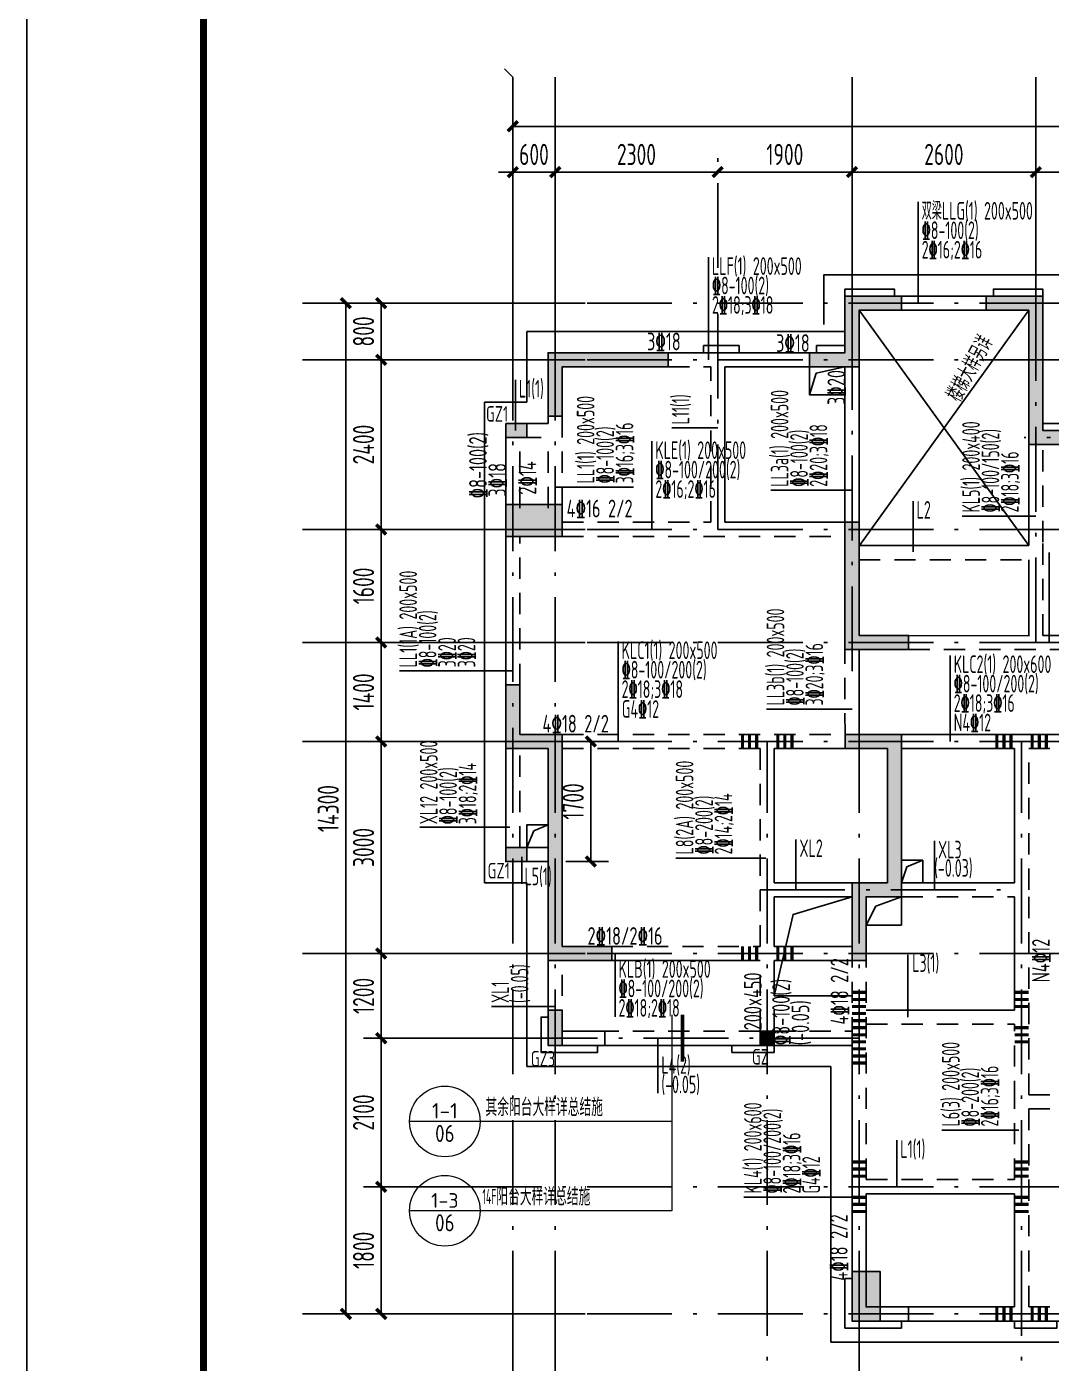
# Model space of a CAD drawing. Extents: x 580289 to 1106878, y -144605 to 78052.
# Drawn here: x 935416 to 949914, y -52942 to -34033 of the extents above; entities that cross this region are included whole.
import ezdxf
from ezdxf.enums import TextEntityAlignment as Align

# ---------------------------------------------------------------- set-up
doc = ezdxf.new("R2010")
doc.units = 0
doc.header["$LTSCALE"] = 100
doc.linetypes.add('2', pattern=[18.5, 12, -3, 0.5, -3])
doc.linetypes.add('3', pattern=[5, 3, -2])
doc.layers.get('0').update_dxf_attribs({"linetype": 'CONTINUOUS'})
doc.layers.get('Defpoints').update_dxf_attribs({"linetype": 'CONTINUOUS'})
for name, color, linetype in [('AXIS', 3, 'CONTINUOUS'), ('COLU', 7, 'CONTINUOUS'), ('DIM', 3, 'CONTINUOUS'), ('HATCH', 254, 'CONTINUOUS'), ('jiangcha', 5, 'CONTINUOUS'), ('k开洞', 255, 'CONTINUOUS'), ('T图框', 7, 'CONTINUOUS'), ('xj', 6, 'CONTINUOUS'), ('图框', 254, 'CONTINUOUS'), ('垂直标注', 2, 'CONTINUOUS'), ('构造柱', 7, 'CONTINUOUS'), ('梁', 4, 'CONTINUOUS'), ('梁原位标注', 7, 'CONTINUOUS'), ('梁虚线', 134, '3'), ('次梁箍筋', 1, 'CONTINUOUS'), ('水平标注', 2, 'CONTINUOUS'), ('洞口边线', 7, 'CONTINUOUS'), ('管道井', 3, 'CONTINUOUS'), ('网格', 253, '2'), ('零厚板', 7, 'CONTINUOUS')]:
    doc.layers.add(name, color=color, linetype=linetype)
doc.layers.add('DIM_IDEN', color=1, linetype='CONTINUOUS', lineweight=18)
doc.styles.add('_TCH_LABEL', font='tssdeng.shx', dxfattribs={"width": 0.7, "bigfont": 'tssdchn.shx'})
doc.styles.get("Standard").update_dxf_attribs({"font": 'tssdeng.shx', "width": 0.7, "bigfont": 'tssdchn.shx'})
doc.styles.add('TSSD_Dimension', font='Tssdeng.shx', dxfattribs={"width": 0.7, "bigfont": 'tssdchn.shx'})
doc.dimstyles.new('TSSD_100_100$0', dxfattribs={"dimtxt": 300, "dimasz": 100, "dimexe": 250, "dimexo": 250, "dimgap": 100, "dimtad": 1, "dimdec": 0, "dimzin": 0, "dimdsep": 46, "dimtxsty": 'TSSD_Dimension', "dimblk": '_TSDBK', "dimblk1": '_TSDBK', "dimblk2": '_TSDBK', "dimsah": 1, "dimcen": 0, "dimclrt": 7, "dimadec": 0, "dimazin": 0, "dimtfac": 1, "dimtdec": 0, "dimtix": 1, "dimtmove": 2, "dimatfit": 3, "dimldrblk": '_TSDBK', "dimfxl": 1, "dimtolj": 1, "dimtzin": 0, "dimarcsym": 0})

# ---------------------------------------------------------------- blocks, each defined once
blk = doc.blocks.new('A$C72C84CBD')
at = {"layer": '图框', "color": 0}
for points in [[(0, 0), (0, 59400), (84100, 59400), (84100, 0)], [(0, 0), (84100, 0), (84100, 59400), (0, 59400)]]:
    blk.add_lwpolyline(points, close=True, dxfattribs=at)
at = {"layer": '图框', "color": 0, "const_width": 100}
blk.add_lwpolyline([(2500, 1000), (83100, 1000), (83100, 58400), (2500, 58400)], close=True, dxfattribs=at)
blk = doc.blocks.new('图框')
at = {"layer": 'T图框', "color": 4}
blk.add_blockref('A$C72C84CBD', (602717, 102744), dxfattribs=at)
blk = doc.blocks.new('_TSDBK')
blk.add_line((-1, 0), (0, 0))
at = {"const_width": 0.5}
blk.add_lwpolyline([(-0.7, -0.7), (0.7, 0.7)], dxfattribs=at)
blk = doc.blocks.new('*D1918')
at = {"layer": 'Defpoints', "color": 0}
for p in [(-24700, 8155), (-24100, 8155), (-24100, 8155)]:
    blk.add_point(p, dxfattribs=at)
at = {"layer": 'DIM', "color": 0, "lineweight": -2}
for p, q in [((-24800, 8155), (-24900, 8155)), ((-24700, 8155), (-24100, 8155)), ((-24000, 8155), (-23900, 8155))]:
    blk.add_line(p, q, dxfattribs=at)
at = {"layer": 'DIM', "color": 0, "lineweight": -2, "xscale": 100, "yscale": 100, "zscale": 100}
blk.add_blockref('_TSDBK', (-24700, 8155), dxfattribs=at)
at = {"layer": 'DIM', "color": 0, "lineweight": -2, "xscale": 100, "yscale": 100, "zscale": 100, "rotation": 180}
blk.add_blockref('_TSDBK', (-24100, 8155), dxfattribs=at)
at = {"layer": 'DIM', "color": 7, "insert": (-24400, 8405), "char_height": 300, "attachment_point": 5, "style": 'TSSD_Dimension'}
blk.add_mtext('\\A1;600', dxfattribs=at)
blk = doc.blocks.new('*D1919')
at = {"layer": 'Defpoints', "color": 0}
for p in [(-24100, 8155), (-21800, 8155), (-21800, 8155)]:
    blk.add_point(p, dxfattribs=at)
at = {"layer": 'DIM', "color": 0, "lineweight": -2}
for p, q in [((-21800, 8405), (-21800, 8405)), ((-24000, 8155), (-21900, 8155))]:
    blk.add_line(p, q, dxfattribs=at)
at = {"layer": 'DIM', "color": 0, "lineweight": -2, "xscale": 100, "yscale": 100, "zscale": 100, "rotation": 180}
blk.add_blockref('_TSDBK', (-24100, 8155), dxfattribs=at)
at = {"layer": 'DIM', "color": 0, "lineweight": -2, "xscale": 100, "yscale": 100, "zscale": 100}
blk.add_blockref('_TSDBK', (-21800, 8155), dxfattribs=at)
at = {"layer": 'DIM', "color": 7, "insert": (-22950, 8405), "char_height": 300, "attachment_point": 5, "style": 'TSSD_Dimension'}
blk.add_mtext('\\A1;2300', dxfattribs=at)
blk = doc.blocks.new('*D1920')
at = {"layer": 'Defpoints', "color": 0}
for p in [(-21800, 8155), (-19900, 8155), (-19900, 8155)]:
    blk.add_point(p, dxfattribs=at)
at = {"layer": 'DIM', "color": 0, "lineweight": -2}
for p, q in [((-21700, 8155), (-20000, 8155)), ((-19900, 7905), (-19900, 7905))]:
    blk.add_line(p, q, dxfattribs=at)
at = {"layer": 'DIM', "color": 0, "lineweight": -2, "xscale": 100, "yscale": 100, "zscale": 100, "rotation": 180}
blk.add_blockref('_TSDBK', (-21800, 8155), dxfattribs=at)
at = {"layer": 'DIM', "color": 0, "lineweight": -2, "xscale": 100, "yscale": 100, "zscale": 100}
blk.add_blockref('_TSDBK', (-19900, 8155), dxfattribs=at)
at = {"layer": 'DIM', "color": 7, "insert": (-20850, 8405), "char_height": 300, "attachment_point": 5, "style": 'TSSD_Dimension'}
blk.add_mtext('\\A1;1900', dxfattribs=at)
blk = doc.blocks.new('*D1921')
at = {"layer": 'Defpoints', "color": 0}
for p in [(-19900, 8155), (-17300, 8155), (-17300, 8155)]:
    blk.add_point(p, dxfattribs=at)
at = {"layer": 'DIM', "color": 0, "lineweight": -2}
for p, q in [((-19800, 8155), (-17400, 8155)), ((-19900, 7905), (-19900, 7905)), ((-17300, 7905), (-17300, 7905))]:
    blk.add_line(p, q, dxfattribs=at)
at = {"layer": 'DIM', "color": 0, "lineweight": -2, "xscale": 100, "yscale": 100, "zscale": 100, "rotation": 180}
blk.add_blockref('_TSDBK', (-19900, 8155), dxfattribs=at)
at = {"layer": 'DIM', "color": 0, "lineweight": -2, "xscale": 100, "yscale": 100, "zscale": 100}
blk.add_blockref('_TSDBK', (-17300, 8155), dxfattribs=at)
at = {"layer": 'DIM', "color": 7, "insert": (-18600, 8405), "char_height": 300, "attachment_point": 5, "style": 'TSSD_Dimension'}
blk.add_mtext('\\A1;2600', dxfattribs=at)
blk = doc.blocks.new('*D1922')
at = {"layer": 'Defpoints', "color": 0}
for p in [(-17300, 8155), (-14500, 8155), (-14500, 8155)]:
    blk.add_point(p, dxfattribs=at)
at = {"layer": 'DIM', "color": 0, "lineweight": -2}
for p, q in [((-17200, 8155), (-14600, 8155)), ((-17300, 7905), (-17300, 7905)), ((-14500, 7905), (-14500, 7905))]:
    blk.add_line(p, q, dxfattribs=at)
at = {"layer": 'DIM', "color": 0, "lineweight": -2, "xscale": 100, "yscale": 100, "zscale": 100, "rotation": 180}
blk.add_blockref('_TSDBK', (-17300, 8155), dxfattribs=at)
at = {"layer": 'DIM', "color": 0, "lineweight": -2, "xscale": 100, "yscale": 100, "zscale": 100}
blk.add_blockref('_TSDBK', (-14500, 8155), dxfattribs=at)
at = {"layer": 'DIM', "color": 7, "insert": (-15900, 8405), "char_height": 300, "attachment_point": 5, "style": 'TSSD_Dimension'}
blk.add_mtext('\\A1;2800', dxfattribs=at)
blk = doc.blocks.new('*D1939')
at = {"layer": 'Defpoints', "color": 0}
for p in [(-24700, 8802), (24500, 8802), (24500, 8802)]:
    blk.add_point(p, dxfattribs=at)
at = {"layer": 'DIM', "color": 0, "lineweight": -2}
for p, q in [((-24600, 8802), (24400, 8802)), ((-24700, 8552), (-24700, 8552))]:
    blk.add_line(p, q, dxfattribs=at)
at = {"layer": 'DIM', "color": 0, "lineweight": -2, "xscale": 100, "yscale": 100, "zscale": 100, "rotation": 180}
blk.add_blockref('_TSDBK', (-24700, 8802), dxfattribs=at)
at = {"layer": 'DIM', "color": 0, "lineweight": -2, "xscale": 100, "yscale": 100, "zscale": 100}
blk.add_blockref('_TSDBK', (24500, 8802), dxfattribs=at)
at = {"layer": 'DIM', "color": 7, "insert": (-100, 9052), "char_height": 300, "attachment_point": 5, "style": 'TSSD_Dimension'}
blk.add_mtext('\\A1;49200', dxfattribs=at)
blk = doc.blocks.new('*D1940')
at = {"layer": 'Defpoints', "color": 0}
for p in [(-26562, 6300), (-26562, 5500), (-26562, 5500)]:
    blk.add_point(p, dxfattribs=at)
at = {"layer": 'DIM', "color": 0, "lineweight": -2}
blk.add_line((-26562, 6200), (-26562, 5600), dxfattribs=at)
at = {"layer": 'DIM', "color": 0, "lineweight": -2, "xscale": 100, "yscale": 100, "zscale": 100}
for p, rotation in [((-26562, 6300), 90), ((-26562, 5500), 270)]:
    blk.add_blockref('_TSDBK', p, dxfattribs=dict(at, rotation=rotation))
at = {"layer": 'DIM', "color": 7, "insert": (-26812, 5900), "char_height": 300, "attachment_point": 5, "rotation": 90, "style": 'TSSD_Dimension'}
blk.add_mtext('\\A1;800', dxfattribs=at)
blk = doc.blocks.new('*D1941')
at = {"layer": 'Defpoints', "color": 0}
for p in [(-26562, 5500), (-26562, 3100), (-26562, 3100)]:
    blk.add_point(p, dxfattribs=at)
at = {"layer": 'DIM', "color": 0, "lineweight": -2}
for p, q in [((-26562, 5400), (-26562, 3200)), ((-26312, 3100), (-26312, 3100))]:
    blk.add_line(p, q, dxfattribs=at)
at = {"layer": 'DIM', "color": 0, "lineweight": -2, "xscale": 100, "yscale": 100, "zscale": 100}
for p, rotation in [((-26562, 5500), 90), ((-26562, 3100), 270)]:
    blk.add_blockref('_TSDBK', p, dxfattribs=dict(at, rotation=rotation))
at = {"layer": 'DIM', "color": 7, "insert": (-26812, 4300), "char_height": 300, "attachment_point": 5, "rotation": 90, "style": 'TSSD_Dimension'}
blk.add_mtext('\\A1;2400', dxfattribs=at)
blk = doc.blocks.new('*D1942')
at = {"layer": 'Defpoints', "color": 0}
for p in [(-26562, 3100), (-26562, 1500), (-26562, 1500)]:
    blk.add_point(p, dxfattribs=at)
at = {"layer": 'DIM', "color": 0, "lineweight": -2}
for p, q in [((-26312, 3100), (-26312, 3100)), ((-26562, 3000), (-26562, 1600)), ((-26312, 1500), (-26312, 1500))]:
    blk.add_line(p, q, dxfattribs=at)
at = {"layer": 'DIM', "color": 0, "lineweight": -2, "xscale": 100, "yscale": 100, "zscale": 100}
for p, rotation in [((-26562, 3100), 90), ((-26562, 1500), 270)]:
    blk.add_blockref('_TSDBK', p, dxfattribs=dict(at, rotation=rotation))
at = {"layer": 'DIM', "color": 7, "insert": (-26812, 2300), "char_height": 300, "attachment_point": 5, "rotation": 90, "style": 'TSSD_Dimension'}
blk.add_mtext('\\A1;1600', dxfattribs=at)
blk = doc.blocks.new('*D1943')
at = {"layer": 'Defpoints', "color": 0}
for p in [(-26562, 1500), (-26562, 100), (-26562, 100)]:
    blk.add_point(p, dxfattribs=at)
at = {"layer": 'DIM', "color": 0, "lineweight": -2}
for p, q in [((-26562, 1400), (-26562, 200)), ((-26312, 1500), (-26312, 1500)), ((-26312, 100), (-26312, 100))]:
    blk.add_line(p, q, dxfattribs=at)
at = {"layer": 'DIM', "color": 0, "lineweight": -2, "xscale": 100, "yscale": 100, "zscale": 100}
for p, rotation in [((-26562, 1500), 90), ((-26562, 100), 270)]:
    blk.add_blockref('_TSDBK', p, dxfattribs=dict(at, rotation=rotation))
at = {"layer": 'DIM', "color": 7, "insert": (-26812, 800), "char_height": 300, "attachment_point": 5, "rotation": 90, "style": 'TSSD_Dimension'}
blk.add_mtext('\\A1;1400', dxfattribs=at)
blk = doc.blocks.new('*D1944')
at = {"layer": 'Defpoints', "color": 0}
for p in [(-26562, 100), (-26562, -2900), (-26562, -2900)]:
    blk.add_point(p, dxfattribs=at)
at = {"layer": 'DIM', "color": 0, "lineweight": -2}
for p, q in [((-26562, 0), (-26562, -2800)), ((-26312, 100), (-26312, 100)), ((-26312, -2900), (-26312, -2900))]:
    blk.add_line(p, q, dxfattribs=at)
at = {"layer": 'DIM', "color": 0, "lineweight": -2, "xscale": 100, "yscale": 100, "zscale": 100}
for p, rotation in [((-26562, 100), 90), ((-26562, -2900), 270)]:
    blk.add_blockref('_TSDBK', p, dxfattribs=dict(at, rotation=rotation))
at = {"layer": 'DIM', "color": 7, "insert": (-26812, -1400), "char_height": 300, "attachment_point": 5, "rotation": 90, "style": 'TSSD_Dimension'}
blk.add_mtext('\\A1;3000', dxfattribs=at)
blk = doc.blocks.new('*D1945')
at = {"layer": 'Defpoints', "color": 0}
for p in [(-25498, -6200), (-26562, -8000), (-25498, -8000)]:
    blk.add_point(p, dxfattribs=at)
at = {"layer": 'DIM', "color": 0, "lineweight": -2}
for p, q in [((-25748, -6200), (-26812, -6200)), ((-26562, -6300), (-26562, -7900)), ((-25748, -8000), (-26812, -8000))]:
    blk.add_line(p, q, dxfattribs=at)
at = {"layer": 'DIM', "color": 0, "lineweight": -2, "xscale": 100, "yscale": 100, "zscale": 100}
for p, rotation in [((-26562, -6200), 90), ((-26562, -8000), 270)]:
    blk.add_blockref('_TSDBK', p, dxfattribs=dict(at, rotation=rotation))
at = {"layer": 'DIM', "color": 7, "insert": (-26812, -7100), "char_height": 300, "attachment_point": 5, "rotation": 90, "style": 'TSSD_Dimension'}
blk.add_mtext('\\A1;1800', dxfattribs=at)
blk = doc.blocks.new('*D1946')
at = {"layer": 'Defpoints', "color": 0}
for p in [(-27062, 6300), (-27062, -8000), (-27062, -8000)]:
    blk.add_point(p, dxfattribs=at)
at = {"layer": 'DIM', "color": 0, "lineweight": -2}
for p, q in [((-27312, 6300), (-27312, 6300)), ((-27062, 6200), (-27062, -7900))]:
    blk.add_line(p, q, dxfattribs=at)
at = {"layer": 'DIM', "color": 0, "lineweight": -2, "xscale": 100, "yscale": 100, "zscale": 100}
for p, rotation in [((-27062, 6300), 90), ((-27062, -8000), 270)]:
    blk.add_blockref('_TSDBK', p, dxfattribs=dict(at, rotation=rotation))
at = {"layer": 'DIM', "color": 7, "insert": (-27312, -850), "char_height": 300, "attachment_point": 5, "rotation": 90, "style": 'TSSD_Dimension'}
blk.add_mtext('\\A1;14300', dxfattribs=at)
blk = doc.blocks.new('*D1979')
at = {"layer": 'Defpoints', "color": 0}
for p in [(-24200, -2900), (-26562, -4100), (-24200, -4100)]:
    blk.add_point(p, dxfattribs=at)
at = {"layer": 'DIM', "color": 0, "lineweight": -2}
for p, q in [((-24450, -2900), (-26812, -2900)), ((-26562, -3000), (-26562, -4000)), ((-24450, -4100), (-26812, -4100))]:
    blk.add_line(p, q, dxfattribs=at)
at = {"layer": 'DIM', "color": 0, "lineweight": -2, "xscale": 100, "yscale": 100, "zscale": 100}
for p, rotation in [((-26562, -2900), 90), ((-26562, -4100), 270)]:
    blk.add_blockref('_TSDBK', p, dxfattribs=dict(at, rotation=rotation))
at = {"layer": 'DIM', "color": 7, "insert": (-26812, -3500), "char_height": 300, "attachment_point": 5, "rotation": 90, "style": 'TSSD_Dimension'}
blk.add_mtext('\\A1;1200', dxfattribs=at)
blk = doc.blocks.new('*D1980')
at = {"layer": 'Defpoints', "color": 0}
for p in [(-24200, -4100), (-26562, -6200), (-24100, -6200)]:
    blk.add_point(p, dxfattribs=at)
at = {"layer": 'DIM', "color": 0, "lineweight": -2}
for p, q in [((-24450, -4100), (-26812, -4100)), ((-26562, -4200), (-26562, -6100)), ((-24350, -6200), (-26812, -6200))]:
    blk.add_line(p, q, dxfattribs=at)
at = {"layer": 'DIM', "color": 0, "lineweight": -2, "xscale": 100, "yscale": 100, "zscale": 100}
for p, rotation in [((-26562, -4100), 90), ((-26562, -6200), 270)]:
    blk.add_blockref('_TSDBK', p, dxfattribs=dict(at, rotation=rotation))
at = {"layer": 'DIM', "color": 7, "insert": (-26812, -5150), "char_height": 300, "attachment_point": 5, "rotation": 90, "style": 'TSSD_Dimension'}
blk.add_mtext('\\A1;2100', dxfattribs=at)
blk = doc.blocks.new('*D1084')
at = {"layer": 'Defpoints', "color": 0}
for p in [(942760, -44144), (943399, -44144), (942794, -45843)]:
    blk.add_point(p, dxfattribs=at)
at = {"layer": 'DIM', "color": 0, "lineweight": -2}
for p, q in [((943010, -44144), (943649, -44144)), ((943399, -45743), (943399, -44244)), ((943044, -45843), (943649, -45843))]:
    blk.add_line(p, q, dxfattribs=at)
at = {"layer": 'DIM', "color": 0, "lineweight": -2, "xscale": 100, "yscale": 100, "zscale": 100}
for p, rotation in [((943399, -44144), 90), ((943399, -45843), 270)]:
    blk.add_blockref('_TSDBK', p, dxfattribs=dict(at, rotation=rotation))
at = {"layer": 'DIM', "color": 7, "insert": (943149, -44993), "char_height": 300, "attachment_point": 5, "rotation": 90, "style": 'TSSD_Dimension'}
blk.add_mtext('\\A1;1700', dxfattribs=at)
blk = doc.blocks.new('biaozhun')
at = {"layer": 'HATCH'}
h = blk.add_hatch(color=256, dxfattribs=at)
h.paths.add_polyline_path([(-19500, -8100), (-19500, -7400), (-19900, -7400), (-19900, -8100)])
h.paths.add_polyline_path([(-24000, 3000), (-24000, 3450), (-24800, 3450), (-24800, 3000)])
h.paths.add_polyline_path([(-20500, 5400), (-20500, 5600), (-20000, 5600), (-20000, 6400), (-19200, 6400), (-19200, 6200), (-19800, 6200), (-19800, 5400)])
h.paths.add_polyline_path([(-24000, 4700), (-24200, 4700), (-24200, 5600), (-22500, 5600), (-22500, 5400), (-24000, 5400)])
h.paths.add_polyline_path([(-19700, -3000), (-19900, -3000), (-19900, -1900), (-19400, -1900), (-19400, 0), (-19999.3, 0), (-19999.3, 200), (-19200, 200), (-19200, -2100), (-19700, -2100)])
h.paths.add_polyline_path([(-24200, -3000), (-24200, 0), (-24800, 0), (-24800, 900), (-24600, 900), (-24600, 200), (-24000, 200), (-24000, -2800), (-23300, -2800), (-23300, -3000)])
h.paths.add_polyline_path([(-20000, 3200), (-19800, 3200), (-19800, 1600), (-19100, 1600), (-19100, 1400), (-20000, 1400)])
edge = h.paths.add_edge_path()
edge.add_line((-18000, 6200), (-18000, 6400))
edge.add_line((-18000, 6400), (-17200, 6400))
edge.add_line((-18000, 6200), (-17400, 6200))
h = blk.add_hatch(color=256, dxfattribs=at)
h.paths.add_polyline_path([(19300, -8100), (19300, -7400), (19700, -7400), (19700, -8100)])
h.paths.add_polyline_path([(23800, 3000), (23800, 3450), (24600, 3450), (24600, 3000)])
h.paths.add_polyline_path([(-1550, 200), (-1550, 0), (-1450, 0), (-200, 0), (-200, -2300), (0, -2300), (0, 0), (1350, 0), (1350, 200)])
h.paths.add_polyline_path([(20300, 5400), (20300, 5600), (19800, 5600), (19800, 6400), (19000, 6400), (19000, 6200), (19600, 6200), (19600, 5400)])
h.paths.add_polyline_path([(23800, 4700), (24000, 4700), (24000, 5600), (22300, 5600), (22300, 5400), (23800, 5400)])
h.paths.add_polyline_path([(19500, -3000), (19700, -3000), (19700, -1900), (19200, -1900), (19200, 0), (19799.3, 0), (19799.3, 200), (19000, 200), (19000, -2100), (19500, -2100)])
h.paths.add_polyline_path([(24000, -3000), (24000, 0), (24600, 0), (24600, 900), (24400, 900), (24400, 200), (23800, 200), (23800, -2800), (23100, -2800), (23100, -3000)])
h.paths.add_polyline_path([(19800, 3200), (19600, 3200), (19600, 1600), (18900, 1600), (18900, 1400), (19800, 1400)])
h.paths.add_polyline_path([(14200, -2300), (14400, -2300), (14400, 0), (14900, 0), (14900, 200), (14200, 200), (13700, 200), (13700, 0), (14200, 0)])
h.paths.add_polyline_path([(17800, 6200), (17800, 6400), (17000, 6400), (17000, 4500), (16600, 4500), (16600, 4300), (17200, 4300), (17200, 6200)])
h.paths.add_polyline_path([(14400, 1600), (14400, 4300), (15300, 4300), (15300, 4500), (14200, 4500), (14200, 1400), (15300, 1400), (15300, 1600)])
h.paths.add_polyline_path([(10000, -8100), (10000, -7900), (9600, -7900), (9600, -4900), (9400, -4900), (9400, -7900), (9000, -7900), (9000, -8100), (9600, -8100)])
h.paths.add_polyline_path([(10100, 0), (10100, 200), (9400, 200), (8900, 200), (8900, 0), (9400, 0), (9400, -2300), (9600, -2300), (9600, 0)])
h.paths.add_polyline_path([(4600, -2300), (4800, -2300), (4800, 0), (5300, 0), (5300, 200), (4600, 200), (4100, 200), (4100, 0), (4600, 0)])
h.paths.add_polyline_path([(1250, 200), (-200, 200), (-1450, 200), (0, 200)], flags=0)
h.paths.add_polyline_path([(-200, -2300), (0, -2300)], flags=17)
h.paths.add_polyline_path([(-1450, 0), (-200, 0)], flags=0)
h.paths.add_polyline_path([(-200, -2300), (-200, 0)], flags=17)
h.paths.add_polyline_path([(0, -2300), (0, 0)], flags=17)
h.paths.add_polyline_path([(1250, 0), (0, 0)], flags=0)
h.paths.add_polyline_path([(-4800, -2300), (-5000, -2300), (-5000, 0), (-5500, 0), (-5500, 200), (-4800, 200), (-4300, 200), (-4300, 0), (-4800, 0)])
h.paths.add_polyline_path([(-14400, -2300), (-14600, -2300), (-14600, 0), (-15100, 0), (-15100, 200), (-14400, 200), (-13900, 200), (-13900, 0), (-14400, 0)])
h.paths.add_polyline_path([(-10300, 0), (-10300, 200), (-9600, 200), (-9100, 200), (-9100, 0), (-9600, 0), (-9600, -2300), (-9800, -2300), (-9800, 0)])
h.paths.add_polyline_path([(-10200, -8100), (-10200, -7900), (-9800, -7900), (-9800, -4900), (-9600, -4900), (-9600, -7900), (-9200, -7900), (-9200, -8100), (-9800, -8100)])
h.paths.add_polyline_path([(-18000, 6200), (-18000, 6400), (-17200, 6400), (-17200, 4500), (-16800, 4500), (-16800, 4300), (-17400, 4300), (-17400, 6200)])
h.paths.add_polyline_path([(-14600, 1600), (-14600, 4300), (-15500, 4300), (-15500, 4500), (-14400, 4500), (-14400, 1400), (-15500, 1400), (-15500, 1600)])
edge = h.paths.add_edge_path(flags=16)
edge.add_line((1350, 0), (1350, 200))
edge.add_line((-1550, 200), (-1550, 0))
at = {"layer": 'AXIS'}
for p, q in [((-24817.2, 9617.2), (-24700, 9500)), ((-24700, 5500), (-24700, 9500)), ((-24100, 5500), (-24100, 9500)), ((-19900, 5500), (-19900, 9500)), ((-17300, 5500), (-17300, 9500)), ((-23674.2, 6300), (-27674.2, 6300)), ((-23674.2, 5500), (-27674.2, 5500)), ((-23674.2, 3100), (-27674.2, 3100)), ((-23674.2, 1500), (-27674.2, 1500)), ((-23674.2, 100), (-27674.2, 100)), ((-23674.2, -2900), (-27674.2, -2900)), ((-24700, -7138.2), (-24700, -11138.2)), ((-24100, -7138.2), (-24100, -11138.2)), ((-19800, -7138.2), (-19800, -11138.2)), ((-23674.2, -8000), (-27674.2, -8000))]:
    blk.add_line(p, q, dxfattribs=at)
at = {"layer": 'COLU'}
for points in [[(-19200, 6400), (-20000, 6400), (-20000, 5600), (-20500, 5600), (-20500, 5400), (-19800, 5400), (-19800, 6200), (-19200, 6200), (-19200, 6400)], [(-20000, 6400), (-19200, 6400)], [(-20000, 5600), (-20000, 6400)], [(-19200, 6400), (-19200, 6200)], [(-18000, 6400), (-17200, 6400)], [(-18000, 6200), (-18000, 6400)], [(-18000, 6400), (-18000, 6200), (-17400, 6200), (-17400, 4300), (-16800, 4300), (-16800, 4500), (-17200, 4500), (-17200, 6400), (-18000, 6400)], [(-17200, 4500), (-17200, 6400)], [(-19800, 6200), (-19200, 6200)], [(-19800, 5400), (-19800, 6200)], [(-18000, 6200), (-17400, 6200)], [(-17400, 4300), (-17400, 6200)], [(-24200, 5600), (-22500, 5600)], [(-24200, 4700), (-24200, 5600)], [(-22500, 5600), (-22500, 5400), (-24000, 5400), (-24000, 4700), (-24200, 4700), (-24200, 5600), (-22500, 5600)], [(-22500, 5600), (-22500, 5400)], [(-20500, 5600), (-20000, 5600)], [(-20500, 5400), (-20500, 5600)], [(-24000, 5400), (-22500, 5400)], [(-24000, 4700), (-24000, 5400)], [(-20500, 5400), (-19800, 5400)], [(-24000, 4700), (-24200, 4700)], [(-17200, 4500), (-16800, 4500)], [(-17400, 4300), (-16800, 4300)], [(-24000, 3450), (-24800, 3450), (-24800, 3000), (-24000, 3000), (-24000, 3450)], [(-20000, 1400), (-20000, 3200)], [(-20000, 3200), (-19800, 3200)], [(-19800, 1600), (-19800, 3200)], [(-19800, 1600), (-19100, 1600)], [(-19100, 1600), (-19100, 1400)], [(-20000, 1400), (-19100, 1400)], [(-24800, 0), (-24800, 900)], [(-24800, 900), (-24600, 900)], [(-24800, 900), (-24800, 0), (-24200, 0), (-24200, -3000), (-23300, -3000), (-23300, -2800), (-24000, -2800), (-24000, 200), (-24600, 200), (-24600, 900), (-24800, 900)], [(-24600, 200), (-24600, 900)], [(-24600, 200), (-24000, 200)], [(-24000, -2800), (-24000, 200)], [(-19999.3, 200), (-19200, 200)], [(-19999.3, 0), (-19999.3, 200)], [(-19999.3, 200), (-19999.3, 0), (-19400, 0), (-19400, -1900), (-19900, -1900), (-19900, -3000), (-19700, -3000), (-19700, -2100), (-19200, -2100), (-19200, 200), (-19999.3, 200)], [(-19200, -2100), (-19200, 200)], [(-24800, 0), (-24200, 0)], [(-24200, -3000), (-24200, 0)], [(-19999.3, 0), (-19400, 0)], [(-19400, -1900), (-19400, 0)], [(-19900, -1900), (-19400, -1900)], [(-19900, -3000), (-19900, -1900)], [(-19700, -2100), (-19200, -2100)], [(-19700, -3000), (-19700, -2100)], [(-24000, -2800), (-23300, -2800)], [(-23300, -2800), (-23300, -3000)], [(-24200, -3000), (-23300, -3000)], [(-19700, -3000), (-19900, -3000)], [(-19900, -7400), (-19900, -8100), (-19500, -8100), (-19500, -7400), (-19900, -7400)]]:
    blk.add_lwpolyline(points, dxfattribs=at)
for points in [[(-24000, 3000), (-24000, 3450), (-24800, 3450), (-24800, 3000)], [(-20000, 3200), (-20000, 1400), (-19100, 1400), (-19100, 1600), (-19800, 1600), (-19800, 3200), (-20000, 3200)], [(-19500, -8100), (-19500, -7400), (-19900, -7400), (-19900, -8100)]]:
    blk.add_lwpolyline(points, close=True, dxfattribs=at)
at = {"layer": '梁'}
for p, q in [((-19200, 6400), (-18000, 6400)), ((-19200, 6200), (-18000, 6200)), ((-22500, 5600), (-20500, 5600)), ((-21700, 3200), (-21700, 5400)), ((-21700, 5400), (-20500, 5400)), ((-20000, 3200), (-20000, 5100)), ((-19800, 3200), (-19800, 5100)), ((-24800, 4600), (-24200, 4600)), ((-24800, 3400), (-24800, 4600)), ((-24200, 4600), (-24200, 4700)), ((-17400, 2871.1), (-17400, 4300)), ((-21700, 3200), (-20000, 3200)), ((-24800, 900), (-24800, 3000)), ((-19800, 2871.1), (-17400, 2871.1)), ((-17400, 1600), (-17400, 2671.1)), ((-19100, 1600), (-17388.5, 1592.6)), ((-19799.3, 200), (-19799.9, 1400)), ((-19200, 200), (-17500, 200)), ((-17500, 200), (-15100, 200)), ((-24800, -1600), (-24800, 0)), ((-21000, -1900), (-21000, 0)), ((-21000, 0), (-19999.3, 0)), ((-19200, 0), (-17600, 0)), ((-17600, -1900), (-17600, 0)), ((-24800, -1600), (-24200, -1600)), ((-21000, -1900), (-19900, -1900)), ((-19200, -1900), (-17600, -1900)), ((-21000, -2100), (-19900, -2100)), ((-21000, -2800), (-21000, -2100)), ((-17600, -3700), (-17600, -2100)), ((-21000, -2800), (-19900, -2800)), ((-24200, -4200), (-24200, -3000)), ((-23300, -3000), (-21200, -3000)), ((-21000, -3500), (-21000, -3000)), ((-21000, -3000), (-19900, -3000)), ((-21000, -3500), (-19900, -3500)), ((-19700, -3700), (-17600, -3700)), ((-19900, -7400), (-19900, -4100)), ((-24200, -4200), (-21100, -4200)), ((-21100, -4200), (-19900, -4200)), ((-19700, -6300), (-17600, -6300)), ((-19700, -7400), (-19700, -6300)), ((-17600, -7900), (-17600, -6300)), ((-19500, -7900), (-17600, -7900)), ((-19500, -8100), (-17600, -8100)), ((-17400, -8100), (-17600, -8100)), ((-17400, -8100), (-15250, -8100))]:
    blk.add_line(p, q, dxfattribs=at)
at = {"layer": '梁虚线'}
for p, q in [((-22500, 5400), (-21900, 5400)), ((-21900, 3200), (-21900, 5400)), ((-20000, 5100), (-20000, 5400)), ((-19800, 5100), (-19800, 5400)), ((-24000, 4500), (-24000, 4700)), ((-24600, 4400), (-24200, 4400)), ((-24600, 3400), (-24600, 4400)), ((-24200, 3400), (-24200, 4400)), ((-24000, 3400), (-24000, 4500)), ((-17200, 2920), (-17200, 4300)), ((-24000, 3200), (-21900, 3200)), ((-24600, 900), (-24600, 3000)), ((-24000, 3000), (-20000, 3000)), ((-17200, 1600), (-17200, 2920)), ((-19800, 2671.1), (-17400, 2671.1)), ((-17200, 1600), (-15500, 1600)), ((-19999.3, 200), (-19999.9, 1400)), ((-19100, 1400), (-15500, 1400)), ((-24000, 200), (-19999.3, 200)), ((-24600, -1400), (-24600, 0)), ((-24000, 0), (-21200, 0)), ((-21200, -2800), (-21200, 0)), ((-17400, 0), (-15100, 0)), ((-17400, -2000), (-17400, 0)), ((-24600, -1400), (-24200, -1400)), ((-17400, -4900), (-17400, -2000)), ((-19200, -2100), (-17600, -2100)), ((-23300, -2800), (-21200, -2800)), ((-24000, -4000), (-24000, -3000)), ((-21200, -4000), (-21200, -3000)), ((-19900, -4100), (-19900, -3000)), ((-19700, -4100), (-19700, -3000)), ((-21000, -4000), (-21000, -3500)), ((-19700, -3900), (-17600, -3900)), ((-17600, -5000), (-17600, -3900)), ((-24000, -4000), (-21200, -4000)), ((-21000, -4000), (-19900, -4000)), ((-19700, -6100), (-19700, -4100)), ((-17400, -4900), (-14600, -4900)), ((-17600, -6100), (-17600, -5000)), ((-17400, -5100), (-14600, -5100)), ((-17400, -7900), (-17400, -5100)), ((-19700, -6100), (-17600, -6100)), ((-17400, -7900), (-15100, -7900))]:
    blk.add_line(p, q, dxfattribs=at)
at = {"layer": '次梁箍筋', "const_width": 44.9}
for points in [[(-21450, 200), (-21450, 0)], [(-21350, 200), (-21350, 0)], [(-21250, 200), (-21250, 0)], [(-20950, 200), (-20950, 0)], [(-20850, 200), (-20850, 0)], [(-20750, 200), (-20750, 0)], [(-17850, 200), (-17850, 0)], [(-17750, 200), (-17750, 0)], [(-17650, 200), (-17650, 0)], [(-17350, 200), (-17350, 0)], [(-17250, 200), (-17250, 0)], [(-17150, 200), (-17150, 0)], [(-21450, -2800), (-21450, -3000)], [(-21350, -2800), (-21350, -3000)], [(-21250, -2800), (-21250, -3000)], [(-20950, -2800), (-20950, -3000)], [(-20850, -2800), (-20850, -3000)], [(-20750, -2800), (-20750, -3000)], [(-19900, -3450), (-19700, -3450)], [(-19900, -3550), (-19700, -3550)], [(-17600, -3450), (-17400, -3450)], [(-17600, -3550), (-17400, -3550)], [(-19900, -3650), (-19700, -3650)], [(-19900, -3750), (-19700, -3750)], [(-17600, -3650), (-17400, -3650)], [(-19900, -3850), (-19700, -3850)], [(-19900, -3950), (-19700, -3950)], [(-19900, -3950), (-19700, -3950)], [(-17600, -3950), (-17400, -3950)], [(-19900, -4050), (-19700, -4050)], [(-19900, -4150), (-19700, -4150)], [(-17600, -4050), (-17400, -4050)], [(-17600, -4150), (-17400, -4150)], [(-19900, -4250), (-19700, -4250)], [(-19900, -4350), (-19700, -4350)], [(-19900, -4450), (-19700, -4450)], [(-19900, -5850), (-19700, -5850)], [(-17600, -5850), (-17400, -5850)], [(-19900, -5950), (-19700, -5950)], [(-19900, -6050), (-19700, -6050)], [(-17600, -5950), (-17400, -5950)], [(-17600, -6050), (-17400, -6050)], [(-19900, -6350), (-19700, -6350)], [(-19900, -6450), (-19700, -6450)], [(-17600, -6350), (-17400, -6350)], [(-17600, -6450), (-17400, -6450)], [(-19900, -6550), (-19700, -6550)], [(-17600, -6550), (-17400, -6550)], [(-17850, -7900), (-17850, -8100)], [(-17750, -7900), (-17750, -8100)], [(-17650, -7900), (-17650, -8100)], [(-17350, -7900), (-17350, -8100)], [(-17250, -7900), (-17250, -8100)], [(-17150, -7900), (-17150, -8100)]]:
    blk.add_lwpolyline(points, dxfattribs=at)
at = {"layer": '洞口边线'}
blk.add_lwpolyline([(-19900, -2100), (-20734.3, -2346.6), (-21000, -3500)], dxfattribs=at)
at = {"layer": '网格'}
for p, q in [((-24700, -10158), (-24700, 8494.5)), ((-24100, -10158), (-24100, 8494.5)), ((-21800, 3100), (-21800, 8494.5)), ((-19900, 1093.1), (-19900, 8494.5)), ((-17300, 1500), (-17300, 8494.5)), ((-25497.6, 6300), (25297.6, 6300)), ((-25497.6, 5500), (25297.6, 5500)), ((-13742.1, 4400), (-17461.8, 4400)), ((-25497.6, 3100), (25297.6, 3100)), ((-25497.6, 1501.3), (25297.6, 1500)), ((-19800, -10158), (-19800, 1401.3)), ((-25497.6, 100), (25297.6, 100)), ((-21100, -10158), (-21100, 100)), ((-17500, -10158), (-17500, 100)), ((-21200, -2000), (-17500, -2000)), ((-25497.6, -2900), (25297.6, -2900)), ((-19800, -4099.7), (-25797.6, -4099.7)), ((-25497.6, -6200), (25297.6, -6200)), ((-25497.6, -8000), (25297.6, -8000))]:
    blk.add_line(p, q, dxfattribs=at)
at = {"layer": '零厚板'}
for p, q in [((-19800, 6200), (-17400, 2871.1)), ((-17400, 6200), (-19795.9, 2871.1))]:
    blk.add_line(p, q, dxfattribs=at)
at = {"layer": 'k开洞', "width": 0.7}
blk.add_text('楼梯大样另详', height=250, rotation=61.26174, dxfattribs=at).set_placement((-18364.7, 4881.1))
at = {"layer": 'DIM'}
for base, p1, p2, picture, middle in [((24500, 8801.9), (-24700, 8801.9), (24500, 8801.9), '*D1939', (-100, 9051.9)), ((-24100, 8155.3), (-24700, 8155.3), (-24100, 8155.3), '*D1918', (-24400, 8405.3)), ((-21800, 8155.3), (-24100, 8155.3), (-21800, 8155.3), '*D1919', (-22950, 8405.3)), ((-19900, 8155.3), (-21800, 8155.3), (-19900, 8155.3), '*D1920', (-20850, 8405.3)), ((-17300, 8155.3), (-19900, 8155.3), (-17300, 8155.3), '*D1921', (-18600, 8405.3)), ((-14500, 8155.3), (-17300, 8155.3), (-14500, 8155.3), '*D1922', (-15900, 8405.3))]:
    dim = blk.add_linear_dim(base=base, p1=p1, p2=p2, dimstyle='TSSD_100_100$0', dxfattribs=at)
    dim.commit()
    dim.dimension.update_dxf_attribs({"geometry": picture, "text_midpoint": middle})
for base, p1, p2, picture, middle in [((-27062.2, -8000), (-27062.2, 6300), (-27062.2, -8000), '*D1946', (-27312.2, -850)), ((-26562.1, 5500), (-26562.1, 6300), (-26562.1, 5500), '*D1940', (-26812.1, 5900)), ((-26562.1, 3100), (-26562.1, 5500), (-26562.1, 3100), '*D1941', (-26812.1, 4300)), ((-26562.1, 1500), (-26562.1, 3100), (-26562.1, 1500), '*D1942', (-26812.1, 2300)), ((-26562.1, 100), (-26562.1, 1500), (-26562.1, 100), '*D1943', (-26812.1, 800)), ((-26562.1, -2900), (-26562.1, 100), (-26562.1, -2900), '*D1944', (-26812.1, -1400)), ((-26562.1, -4099.7), (-24200, -2900), (-24200, -4099.7), '*D1979', (-26812.1, -3499.8)), ((-26562.1, -6200), (-24200, -4099.7), (-24100, -6200), '*D1980', (-26812.1, -5149.8)), ((-26562.1, -8000), (-25497.6, -6200), (-25497.6, -8000), '*D1945', (-26812.1, -7100))]:
    dim = blk.add_linear_dim(base=base, p1=p1, p2=p2, angle=90, dimstyle='TSSD_100_100$0', dxfattribs=at)
    dim.commit()
    dim.dimension.update_dxf_attribs({"geometry": picture, "text_midpoint": middle})

msp = doc.modelspace()

# ---------------------------------------------------------------- hatches: boundary and pattern name
at = {"layer": 'HATCH'}
for points in [[(942494.3, -39845.3), (942494.3, -39644), (942194.3, -39644), (942194.3, -39845.3)], [(942494.3, -45843.9), (942494.3, -45642.6), (942194.3, -45642.6), (942194.3, -45843.9)], [(945994.3, -48244), (945794.3, -48244), (945794.3, -48444), (945994.3, -48444)]]:
    msp.add_hatch(color=256, dxfattribs=at).paths.add_polyline_path(points)
h = msp.add_hatch(color=256, dxfattribs=at)
h.paths.add_polyline_path([(942894.3, -48342.6), (942994.3, -48342.6), (942994.3, -48044), (942994.3, -48044), (942994.3, -47944), (942894.3, -47944)])
h.paths.add_polyline_path([(942894.3, -47944), (942794.3, -47944), (942794.3, -48244), (942794.3, -48244), (942794.3, -48342.6), (942894.3, -48342.6)])
h.paths.add_polyline_path([(942794.3, -48342.6), (942794.3, -48444), (942894.3, -48444), (942894.3, -48342.6)])
h.paths.add_polyline_path([(942894.3, -48342.6), (942894.3, -48444), (942994.3, -48444), (942994.3, -48342.6)])

# ---------------------------------------------------------------- linework, layer by layer
at = {"layer": 'DIM_IDEN', "color": 3}
for p, q in [((944544.3, -48010.3), (944544.3, -49520.4)), ((944544.3, -48010.3), (944544.3, -50572.9)), ((944544.3, -48010.3), (944544.3, -50784.2)), ((941832.7, -49520.4), (940832.7, -49520.4)), ((944544.3, -49520.4), (941832.7, -49520.4)), ((941832.7, -50784.2), (940832.7, -50784.2)), ((944544.3, -50784.2), (941832.7, -50784.2))]:
    msp.add_line(p, q, dxfattribs=at)
at = {"layer": 'DIM_IDEN', "color": 3, "const_width": 50}
for points in [[(944694.3, -48010.2), (944694.3, -48675.7)], [(944694.3, -48010.3), (944694.3, -48675.7)], [(944694.3, -48010.3), (944694.3, -48675.7)]]:
    msp.add_lwpolyline(points, dxfattribs=at)
at = {"layer": 'DIM_IDEN', "color": 3}
for centre in [(941332.7, -49520.4), (941332.7, -50784.2)]:
    msp.add_circle(centre, 500, dxfattribs=at)
at = {"layer": 'xj'}
for p, q in [((946994.3, -38344), (942494.3, -38344)), ((942494.3, -38344), (942494.3, -39344)), ((942494.3, -39344), (941894.3, -39344)), ((941894.3, -39344), (941894.3, -46144)), ((941894.3, -46144), (942494.3, -46144)), ((942494.3, -46144), (942494.3, -48744)), ((942494.3, -48744), (945994.3, -48744)), ((945994.3, -48744), (946794.3, -48744)), ((946794.3, -48744), (946794.3, -52644)), ((946794.3, -52644), (966894.3, -52644))]:
    msp.add_line(p, q, dxfattribs=at)
for points in [[(946694.3, -38244), (946694.3, -37544), (950094.3, -37544), (950094.3, -39444), (952894.3, -39444), (952894.3, -42344)], [(946994.3, -37844), (946994.3, -37744), (947694.3, -37744), (947694.3, -37844)], [(946994.3, -37844), (946994.3, -37744), (947694.3, -37744), (947694.3, -37844)], [(949794.3, -37844), (949794.3, -37744), (949094.3, -37744), (949094.3, -37844)], [(949794.3, -37844), (949794.3, -37744), (949094.3, -37744), (949094.3, -37844)], [(944994.3, -38644), (944994.3, -38544), (945496.4, -38544), (945496.4, -38644)], [(944994.3, -38644), (944994.3, -38544), (945496.4, -38544), (945496.4, -38644)], [(946994.3, -38644), (946994.3, -38544), (946592.2, -38544), (946592.2, -38644)], [(946994.3, -38644), (946994.3, -38544), (946592.2, -38544), (946592.2, -38644)], [(949794.3, -39744), (949794.3, -39644), (950096.4, -39644), (950096.4, -39744)], [(949794.3, -39744), (949794.3, -39644), (950096.4, -39644), (950096.4, -39744)], [(945394.3, -48444), (945394.3, -48544), (945994.3, -48544), (945994.3, -48444)], [(945394.3, -48444), (945394.3, -48544), (945994.3, -48544), (945994.3, -48444)], [(949394.3, -52344), (949394.3, -52444), (949994.3, -52444), (949994.3, -52444), (949994.3, -52344)], [(949394.3, -52344), (949394.3, -52444), (949994.3, -52444), (949994.3, -52444), (949994.3, -52344)]]:
    msp.add_lwpolyline(points, dxfattribs=at)
for points in [[(942994.3, -48044), (942994.3, -47944), (942794.3, -47944), (942794.3, -48044), (942694.3, -48044), (942694.3, -48544), (943494.3, -48544), (943494.3, -48444), (943594.3, -48444), (943594.3, -48244), (942994.3, -48244)], [(942994.3, -48044), (942994.3, -47944), (942794.3, -47944), (942794.3, -48044), (942694.3, -48044), (942694.3, -48544), (943494.3, -48544), (943494.3, -48444), (943594.3, -48444), (943594.3, -48244), (942994.3, -48244)], [(947294.3, -51644), (947094.3, -51644), (947094.3, -51744), (946994.3, -51744), (946994.3, -52444), (947794.3, -52444), (947794.3, -52344), (947894.3, -52344), (947894.3, -52144), (947294.3, -52144)], [(947294.3, -51644), (947094.3, -51644), (947094.3, -51744), (946994.3, -51744), (946994.3, -52444), (947794.3, -52444), (947794.3, -52344), (947894.3, -52344), (947894.3, -52144), (947294.3, -52144)]]:
    msp.add_lwpolyline(points, close=True, dxfattribs=at)
at = {"layer": '垂直标注'}
for p, q in [((944543.5, -39708.2), (945194.3, -39708.2)), ((944000.4, -40544.6), (942894.3, -40544.6)), ((945944.9, -40590.7), (947094.3, -40590.7)), ((948653.2, -40955.7), (949694, -40955.7)), ((940688.9, -43145.8), (942294.3, -43145.8)), ((945886.3, -43686.1), (947094.8, -43686.1)), ((940979.1, -45356.7), (942251.4, -45356.7)), ((944600.4, -45793.3), (945872.8, -45793.3)), ((941991, -47894.3), (942894.3, -47894.3)), ((948366.8, -49641.7), (949453.5, -49641.7)), ((945565.8, -50590.9), (947194.3, -50590.9))]:
    msp.add_line(p, q, dxfattribs=at)
at = {"layer": '构造柱'}
for points in [[(942194.3, -39644), (942494.3, -39644), (942494.3, -39845.3), (942194.3, -39845.3)], [(942194.3, -45642.6), (942494.3, -45642.6), (942494.3, -45843.9), (942194.3, -45843.9)], [(942794.3, -47944), (942994.3, -47944), (942994.3, -48444), (942794.3, -48444)], [(945794.3, -48444), (945994.3, -48444), (945994.3, -48244), (945794.3, -48244)]]:
    msp.add_lwpolyline(points, close=True, dxfattribs=at)
at = {"layer": '水平标注'}
for p, q in [((948030.3, -36512), (948030.3, -37944)), ((945063, -37294.1), (945063, -38744)), ((942330.3, -39028.5), (942330.3, -39744)), ((944261.5, -39898.4), (944261.5, -41144)), ((947958.4, -40743.3), (947958.4, -41460.4)), ((949884.9, -41469.6), (949884.9, -42744)), ((943784.8, -42729.1), (943784.8, -44144)), ((948483.2, -42926.4), (948483.2, -44144)), ((946300.4, -45530), (946300.4, -46244)), ((948261.9, -45549.5), (948261.9, -46244)), ((942423, -46160.3), (942423, -45776.8)), ((943740.8, -48038.4), (943740.8, -47144)), ((947884.3, -48044), (947884.3, -47162.7)), ((944346.6, -49121.4), (944346.6, -48344)), ((947728, -49786), (947728, -50444))]:
    msp.add_line(p, q, dxfattribs=at)
at = {"layer": '管道井', "color": 6}
for points in [[(946994.3, -38842.6), (946994.3, -39242.6), (946494.3, -39242.6), (946494.3, -38842.6)], [(942794.3, -45322.6), (942494.3, -45322.6), (942494.3, -45642.6), (942794.3, -45642.6)], [(948094.3, -45822.6), (947794.3, -45822.6), (947794.3, -46142.6), (948094.3, -46142.6)], [(947794.3, -46742.6), (947794.3, -46342.6), (947294.3, -46342.6), (947294.3, -46742.6)]]:
    msp.add_lwpolyline(points, close=True, dxfattribs=at)
for points in [[(946994.3, -38842.6), (946588.1, -38934.7), (946494.3, -39242.6)], [(942794.3, -45322.6), (942593.3, -45410.6), (942494.3, -45642.6)], [(948094.3, -45822.6), (947869.3, -45916), (947794.3, -46142.6)], [(947794.3, -46342.6), (947432, -46475.7), (947294.3, -46742.6)]]:
    msp.add_lwpolyline(points, dxfattribs=at)

# ---------------------------------------------------------------- block references
at = {"layer": 'jiangcha'}
msp.add_blockref('biaozhun', (966994.3, -44244), dxfattribs=at)
at = {"layer": 'T图框'}
msp.add_blockref('图框', (332699.5, -166530.6), dxfattribs=at)

# ---------------------------------------------------------------- texts
at = {"layer": 'DIM_IDEN', "color": 7, "style": '_TCH_LABEL'}
for s, height, width, p, p2 in [('1-1', 215.81, 0.803636, (941149.3, -49477.2), (941516.2, -49477.2)), ('06', 242.45, 0.892929, (941195.3, -49811.3), (941470.1, -49811.3)), ('1-3', 207.96, 0.808889, (941138.6, -50742.6), (941526.8, -50742.6)), ('06', 242.45, 0.892929, (941195.3, -51075.1), (941470.1, -51075.1))]:
    msp.add_text(s, height=height, dxfattribs=dict(at, width=width)).set_placement(p, p2, align=Align.FIT)
for s, height, width, p in [('其余阳台大样详总结施', 250, 0.7, (941907.7, -49445.4)), ('14F', 212.5, 0.494118, (941864.6, -50689.5)), ('阳台大样详总结施', 250, 0.7, (942061.2, -50709.2))]:
    msp.add_text(s, height=height, dxfattribs=dict(at, width=width)).set_placement(p)
at = {"layer": '垂直标注', "width": 0.6}
for s, p in [('LL1(1) 200x500', (943450.4, -40494.6)), ('L11(1)', (944793.5, -39658.2)), ('LL3a(1) 200x500', (946194.9, -40540.7)), ('%%1328-100(2)', (943725.4, -40494.6)), ('3\x8416;3\x8416', (944000.4, -40494.6)), ('2\x8420;3\x8418', (946744.9, -40540.7)), ('KL5(1) 200x400', (948903.2, -40905.7)), ('\x848-100(2)', (946469.9, -40540.7)), ('\x848-100/150(2)', (949178.2, -40905.7)), ('2%%13218;3%%13216', (949453.2, -40905.7)), ('LL1(1A) 200x500', (940938.9, -43095.8)), ('\x848-100(2)', (941213.9, -43095.8)), ('LL3b(1) 200x500', (946136.3, -43636.1)), ('3\x8420', (941488.9, -43095.8)), ('3\x8420', (941763.9, -43095.8)), ('\x848-100(2)', (946411.3, -43636.1)), ('3\x8420;3\x8416', (946686.3, -43636.1)), ('XL12 200x500', (941229.1, -45316.3)), ('L8(2A) 200x500', (944850.4, -45743.3)), ('\x848-100(2)', (941504.1, -45316.3)), ('3%%13218;2%%13214', (941779.1, -45316.3)), ('\x848-200(2)', (945125.4, -45743.3)), ('2\x8414;2\x8414', (945400.4, -45743.3)), ('(-0.05)', (942516, -47844.3)), ('XL1', (942241, -47844.3)), ('L6(3) 200x500', (948616.8, -49591.7)), ('\x848-200(2)', (948891.8, -49591.7)), ('2\x8416;3\x8416', (949166.8, -49591.7)), ('KL4(1) 200x600', (945815.8, -50540.9)), ('\x848-100/200(2)', (946090.8, -50540.9)), ('2\x8418;3\x8416', (946365.8, -50540.9)), ('G4\x8412', (946640.8, -50540.9))]:
    msp.add_text(s, height=250, rotation=90, dxfattribs=at).set_placement(p)
at = {"layer": '构造柱', "width": 0.7}
for s, p in [('GZ1', (941915.2, -39620.1)), ('GZ1', (941938.3, -46083.2)), ('GZ3', (942549.2, -48744)), ('GZ', (945678.5, -48715.5))]:
    msp.add_text(s, height=220, dxfattribs=at).set_placement(p)
at = {"layer": '梁原位标注', "width": 0.7}
for s, p in [('3\x8418', (944193.6, -38611.1)), ('3\x8418', (946019.3, -38633.1)), ('4%%13216 2/2', (943055.6, -40974)), ('4\x8418 2/2', (942714.6, -44017.7)), ('2\x8418/2\x8416', (943351.2, -47021))]:
    msp.add_text(s, height=250, dxfattribs=at).set_placement(p)
for s, p in [('3\x8420', (946997.7, -39384.9)), ('\x848-100(2)', (941926.1, -40707.6)), ('3%%13218', (942199.1, -40681.7)), ('2\x8414', (942626.5, -40654.1)), ('N4\x8412', (949892.5, -47552.2)), ('4\x8418 2/2', (947042.6, -48149.7)), ('200x450', (945815.9, -48230.2)), ('\x848-100(2)', (946214.7, -48443.4)), ('(-0.05)', (946489.7, -48443.4)), ('4\x8418 2/2', (947032.4, -51773.8))]:
    msp.add_text(s, height=250, rotation=90, dxfattribs=at).set_placement(p)
at = {"layer": '水平标注', "width": 0.6}
for s, p in [('双梁LLG(1) 200x500', (948080.3, -36762)), ('\x848-100(2)', (948080.3, -37037)), ('2\x8416;2\x8416', (948080.3, -37312)), ('LLF(1) 200x500', (945113, -37544.1)), ('%%1328-100(2)', (945113, -37819.1)), ('2\x8418;3\x8418', (945113, -38094.1)), ('L1(1)', (942380.3, -39278.5)), ('KLE(1) 200x500', (944311.5, -40148.4)), ('\x848-100/200(2)', (944311.5, -40423.4)), ('2%%13216;2%%13216', (944311.5, -40698.4)), ('L2', (948008.4, -40993.3)), ('KLC1(1) 200x500', (943834.8, -42979.1)), ('KLC2(1) 200x600', (948533.2, -43176.4)), ('\x848-100/200(2)', (943834.8, -43254.1)), ('2\x8418;3\x8418', (943834.8, -43529.1)), ('\x848-100/200(2)', (948533.2, -43451.4)), ('2\x8418;3\x8416', (948533.2, -43726.4)), ('G4\x8412', (943837.4, -43810.3)), ('N4%%13212', (948533.2, -44001.4)), ('XL2', (946350.4, -45780)), ('XL3', (948311.9, -45799.5)), ('L5(1)', (942459.4, -46178.4)), ('(-0.03)', (948257.1, -46058.9)), ('KLB(1) 200x500', (943790.8, -47488.4)), ('L3(1)', (947945.6, -47405.2)), ('\x848-100/200(2)', (943790.8, -47763.4)), ('2\x8418;2\x8418', (943790.8, -48038.4)), ('L4(2)', (944396.6, -48846.4)), ('(-0.05)', (944396.6, -49121.4)), ('L1(1)', (947778, -50036))]:
    msp.add_text(s, height=250, dxfattribs=at).set_placement(p)

# ---------------------------------------------------------------- dimensions: what is measured, and where the dimension line sits
at = {"layer": 'DIM'}
dim = msp.add_linear_dim(base=(943398.6, -44144), p1=(942794.3, -45842.6), p2=(942759.7, -44144), angle=90, text='1700', dimstyle='TSSD_100_100$0', dxfattribs=at)
dim.commit()
dim.dimension.update_dxf_attribs({"geometry": '*D1084', "text_midpoint": (943148.6, -44993.3)})

doc.saveas('drawing.dxf')
